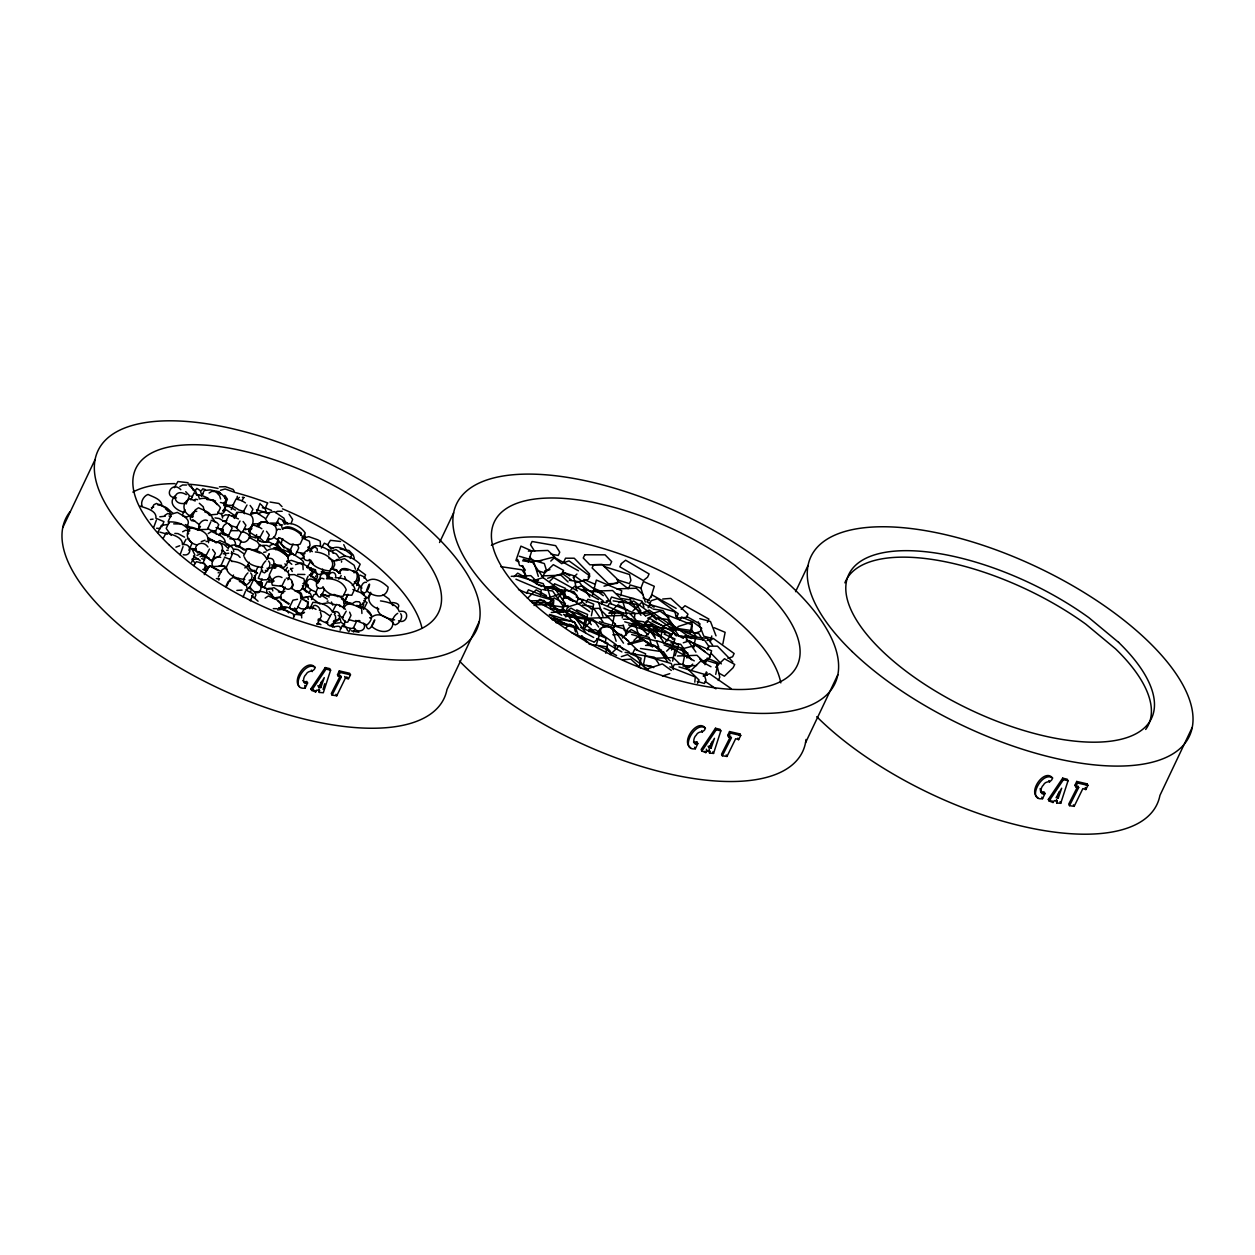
<?xml version="1.0" encoding="UTF-8"?>
<svg xmlns="http://www.w3.org/2000/svg" width="1255" height="1255" viewBox="0 0 1255 1255"><rect width="100%" height="100%" fill="white"/><g stroke="black" fill="none" stroke-linecap="round" stroke-linejoin="round"><path stroke-width="1.5" d="M196.831 494.376L195.67 491.238L189.05 485.403M193.38 490.548L191.246 485.873M220.629 498.957L219.578 495.694L215.327 491.113L210.244 489.889L204.283 490.47L201.522 496.102M266.295 512.354L265.244 509.075L260.993 504.494M305.53 537.783L304.479 534.52M345.894 549.329L343.76 544.654M354.349 558.35L353.298 555.087L349.031 550.49L340.183 549.062M273.653 537.124L276.79 539.274L280.226 538.003L290.109 544.309L297.153 544.952L300.196 544.09L305.279 532.999C300.808 526.473 292.274 521.751 284.336 524.166L282.94 520.307L278.939 518.095L275.708 525.139M249.29 535.995L247.925 534.081L242.529 531.304M249.776 535.822L248.961 534.348M291.803 564.295L287.16 560.499M297.121 613.507L295.756 611.593L290.36 608.832M302.847 586.697L302.439 585.646M316.025 579.747L314.001 577.378L309.263 575.072M1040.175 788.579L1040.693 791.811L1044.223 791.999L1045.007 793.521L1042.544 798.698C1026.151 800.925 1042.105 770.335 1052.569 778.037C1051.11 783.653 1045.901 779.888 1043.344 785.128C1040.426 787.309 1039.344 796.141 1045.007 793.521M262.091 578.822L260.522 582.697L262.515 586.493M237.352 496.274L236.897 498.266M553.392 605.145L553.847 599.953L528.402 589.819L526.865 593.066M634.434 618.511L634.889 613.318L609.444 603.184L607.906 606.432M691.772 630.136L692.242 624.943L666.782 614.809M694.815 682.171L695.286 676.963L669.825 666.844M306.753 592.313L302.204 588.14M337.893 596.831L337.156 595.309M255.016 572.719L254.09 570.178M292.227 571.527L290.815 568.327M309.593 547.792L309.373 546.458M332.857 605.192L331.446 601.992M346.019 579.763L344.607 576.563M315.836 575.872L315.648 576.845M333.203 552.137L333.014 553.11M341.658 561.158L341.47 562.13M272.884 597.882L272.304 594.76L269.15 591.638M332.167 626.637L331.885 624.159M377.41 607.389C377.112 615.891 387.921 618.699 394.619 619.845M161.879 505.42C161.362 498.957 152.89 496.964 148.027 494.439C143.776 495.851 140.168 502.125 142.207 506.236M170.335 514.44C169.817 507.977 161.346 505.985 156.467 503.459L153.879 504.745L151.667 508.84M203.969 509.734L203.232 506.753L199.325 503.302M203.012 557.126L201.302 553.016L202.322 553.314M212.424 518.754C211.907 512.291 203.436 510.299 198.557 507.773L195.294 509.907L191.952 517.358M225.32 542.442C224.802 535.979 216.331 533.987 211.452 531.461L208.189 533.595M225.712 555.636L224.974 552.639L222.7 550.38M233.759 551.463C233.242 544.999 224.771 543.007 219.907 540.481L216.629 542.615M238.607 579.324L238.717 578.398M247.047 588.344C246.545 581.881 238.073 579.888 233.195 577.363L229.932 579.496L226.841 585.991M255.659 581.504L253.949 577.394M282.297 606.934C281.779 600.486 273.308 598.478 268.445 595.952L265.166 598.102M189.944 496.243L185.74 491.693M217.193 504.651L212.989 500.102L206.902 499.568M283.457 552.843L279.253 548.309M222.637 518.017L221.256 513.217M302.675 598.086L301.294 593.301L297.372 590.587M540.34 594.886L541.313 589.897L515.931 579.198M563.087 599.968L565.362 588.328L554.49 583.748L552.953 586.979M583.198 628.724L585.473 617.084L574.602 612.503M585.301 626.104L587.575 614.464L576.704 609.883M592.407 595.686L596.345 580.061L621.727 590.744L620.754 595.733M591.387 615.797L593.662 604.157L582.791 599.576L581.253 602.824M605.114 643.172L606.087 638.183L580.704 627.5M605.726 653.196L607.687 643.219L596.8 638.638M612.518 624.441L614.793 612.801L603.922 608.22M622.229 617.962L623.202 612.973L597.835 602.29M639.454 666.578L641.07 658.248L630.198 653.667M643.329 665.417L645.603 653.777L634.732 649.196L633.179 652.427M660.789 637.54L663.064 625.9L652.192 621.319M672.649 661.134L674.923 649.494L664.052 644.913M683.002 663.675L685.277 652.035M690.109 633.273L692.384 621.617L681.512 617.036L679.975 620.284M686.893 658.044L687.866 653.055L662.499 642.372M693.529 648.223L695.803 636.583L684.932 632.002M704.949 664.711L707.145 658.138L718.017 662.718L715.742 674.359M710.769 640.96L711.742 635.971M722.849 643.956L725.123 632.316L714.252 627.735M235.548 544.576C235.579 537.422 225.806 535.399 220.504 533.046L218.543 534.724M301.294 597.819L300.071 593.678L291.364 588.187M327.1 577.755C327.571 571.558 319.476 572.06 319.931 579.167M335.76 576.751C336.23 570.57 328.12 571.056 328.59 578.163M282.14 585.756L284.603 589.05M309.263 559.385C312.37 566.789 321.876 570.131 329.469 570.931C339.211 560.577 324.433 552.326 315.35 551.996M314.676 570.084C315.538 575.229 322.786 577.002 322.676 569.127M272.821 590.901C273.323 588.14 268.319 587.575 266.688 589.223M281.277 599.921C281.763 597.145 276.775 596.58 275.127 598.243C270.28 594.494 262.06 589.175 254.828 592.548L254.514 591.921M308.353 599.561C308.401 594.682 301.655 599.09 300.478 596.862M340.576 628.677C339.995 623.045 332.512 629.696 331.163 624.692M190.87 499.898L194.101 492.854L198.102 495.066L199.498 498.941C207.452 496.525 215.986 501.247 220.456 507.773L217.382 514.252L209.083 514.942M269.025 581.661L268.601 577.99M281.167 607.451L280.744 603.781L277.59 600.659M296.949 613.899L296.808 610.856L294.627 607.953M308.259 607.091L307.459 602.792M245.509 529.704L245.745 528.888M285.293 522.158L283.928 518.205L274.312 511.616L269.386 512.589L266.264 518.142M279.583 548.984L279.661 547.227L276.931 543.792M288.022 558.004L288.117 556.247L285.371 552.812L277.041 547.447L275.002 547.588M310.707 576.704C315.789 571.135 307.914 566.695 303.773 564.279L303.349 561.628L301.153 559.259L292.807 553.894L287.081 555.573M311.977 597.851L310.613 593.882L303.506 588.658M355.479 569.19L354.114 565.221L344.498 558.648L338.772 560.31M215.358 522.158L212.644 518.048M284.116 548.074L281.402 543.964M364.154 594.839L362.789 592.031M323.068 689.356L324.731 683.724M709.53 753.078L709.263 749.8L709.53 753.078L713.546 753.424L720.841 730.849L720.056 729.328L715.476 728.245L701.121 749.549L701.906 751.07L705.859 752.608L707.083 750.71L706.298 749.172M1060.726 803.326L1068.036 780.767L1067.252 779.23L1062.671 778.147L1048.317 799.466L1049.102 800.988L1053.039 802.51L1054.263 800.612L1057.243 801.239L1056.71 802.98L1060.726 803.326L1059.942 801.804M319.288 692.415L319.037 689.152L319.288 692.415L323.304 692.76L330.614 670.201L329.83 668.664L325.249 667.582L310.895 688.901L311.679 690.423L315.632 691.944L316.84 690.046L319.821 690.674M528.261 562.067L531.728 550.929L520.919 546.129L515.915 560.499L519.005 561.864M596.141 645.305L599.608 634.167L588.783 629.367M640.772 588.454L643.47 581.489L654.294 586.305L650.827 597.427M671.488 650.027L674.955 638.905L664.146 634.089M675.143 655.722L678.61 644.599L667.786 639.783M327.21 621.947L327.743 624.535L330.285 626.104C333.72 623.923 337.94 617.617 334.301 614.26M321.531 681.481L320.041 686.077L320.825 687.599L318.676 687.113L317.892 685.591M320.825 687.599L324.261 677.653L318.676 687.113M710.267 746.725L708.134 746.254L708.918 747.776L711.052 748.247L710.267 746.725L711.758 742.129M711.052 748.247L714.487 738.317L708.918 747.776M1058.953 792.046L1057.463 796.643L1058.247 798.164L1056.098 797.694L1061.683 788.218L1058.247 798.164M220.472 529.704L223.484 534.034L225.837 533.955M317.342 550.521L317.139 548.608L314.785 546.945L311.585 548.89M255.502 578.853L254.404 575.512M310.707 574.304L310.785 573.111M304.777 685.418L305.122 688.132C288.744 690.36 304.683 659.769 315.146 667.472C313.687 673.088 308.479 669.323 305.922 674.562C303.004 676.743 301.922 685.575 307.585 682.955L306.8 681.434L304.51 681.936L302.894 680.649M305.122 688.132L307.585 682.955M697.811 743.603C692.164 746.239 693.246 737.407 696.164 735.226C698.706 729.986 703.93 733.751 705.388 728.12C694.925 720.433 678.971 751.023 695.348 748.78L697.811 743.603L697.027 742.082L693.513 741.909M366.005 624.739C369.08 639.673 380.218 606.808 371.527 626.182C377.755 632.426 391.874 635.265 393.144 622.731C388.015 617.931 379.214 611.624 372.421 616.691L367.103 611.122M319.162 580.783L318.88 581.834L316.903 580.704M241.352 532.449L237.87 539.477L229.759 538.74M285.214 579.261L281.732 586.305L272.366 585.191C269.809 579.386 276.853 574.131 281.998 577.551M308.087 576.202L304.887 582.995L302.879 583.591M356.64 621.147L353.439 627.939L351.431 628.535L343.368 626.606L345.407 620.943M300.792 535.399L301.388 533.124C296.431 530.002 287.819 523.351 282.657 529.077M231.83 554.004L231.626 551.541M332.089 695.097L341.25 676.994L340.466 675.472L331.304 693.576L332.089 695.097L336.748 695.788L345.439 678.029L344.654 676.508M726.974 756.451L735.681 738.693L738.63 739.65L740.732 735.461L739.948 733.94L729.547 731.555L727.759 735.383L728.543 736.92L731.477 737.658L722.331 755.761L726.974 756.451L726.19 754.93M1074.17 806.353L1082.861 788.595L1085.826 789.552L1087.912 785.379L1087.128 783.857L1076.727 781.457L1074.939 785.301L1075.723 786.822L1078.673 787.56L1069.511 805.663L1074.17 806.353L1073.386 804.832M1085.261 787.528L1085.826 789.552M266.844 593.254L266.562 588.485L259.11 584.987M303.145 569.66L302.863 564.891L300.243 563.479L291.364 560.357L286.689 561.691M320.511 545.925L320.229 541.156L317.609 539.76L308.73 536.638L304.055 537.956M328.967 554.945L328.685 550.176C323.053 546.803 311.413 541.172 310.048 552.122M343.776 603.326L343.494 598.557L338.364 595.984M361.911 613.475L361.628 608.706C356.687 606.165 346.082 599.796 343.901 608.753M208.534 542.709L208.361 541.093M203.655 555.463L204.753 557.518L209.052 557.957M345.439 678.029L348.404 678.986L350.49 674.814L349.706 673.276L339.305 670.892L337.517 674.735L338.301 676.257L341.25 676.994M339.305 670.892L340.089 672.429L338.301 676.257M729.547 731.555L730.332 733.077L728.543 736.92M1076.727 781.457L1077.512 782.995L1075.723 786.822M232.991 576.092L233.508 575.01M288.211 571.543L288.713 570.445M62.75 527.649L95.082 459.55M153.549 527.79L156.389 520.103M174.272 487.693L177.928 481.543L188.077 482.704M157.832 532.575L161.393 525.343L167.605 524.543M175.386 495.615C166.993 503.412 176.657 510.487 183.905 512.322M161.785 526.865L163.934 521.625L155.934 518.252C157.032 510.487 145.815 508.212 140.231 506.094M163.087 538.536L166.24 532.7C172.061 534.724 182.963 536.873 182.446 544.733C192.093 542.552 192.344 556.969 183.261 554.726M184.909 509.608L182.461 514.864L183.057 516.15L187.136 516.934L190.211 515.397M194.572 491.505L196.831 488.415L200.11 490.47L201.506 494.345L203.169 493.89M186.775 526.206C192.313 519.492 181.865 515.13 177.332 512.417L171.59 514.079L168.17 521.421L168.829 523.555M183.261 544.309L186.085 539.211M180.124 554.71L183.042 546.615M188.83 550.27L191.984 543.493L189.191 539.666M198.29 530.332L200.455 526.363M191.591 562.256L194.839 554.851L192.125 549.361M193.803 565.519L196.36 561.675L203.859 563.542M224.441 503.381L226.01 499.757L224.567 496.933M223.766 505.639C229.634 499.976 222.731 494.799 218.292 491.803L211.86 491.38L209.099 492.98M225.022 504.369L227.437 499.208L224.865 495.427M204.863 557.518L203.247 562.789L208.11 567.652M231.265 509.561L233.571 504.683M204.11 569.833L205.428 565.236M204.408 570.366L205.946 567.135M204.298 574.633L207.389 568.154L210.652 566.005L221.492 571.731M205.585 572.531L209.475 565.738L218.292 570.664M234.167 517.233L236.991 512.134M245.447 502.91L242.058 500.792L243.58 497.545M234.277 518.425L238.042 512.291L242.999 512.448L250.561 515.021C256.161 519.429 251.706 531.618 244.301 529.092M227.798 537.093L232.144 527.994L229.336 524.182M218.401 576.971L222.151 569.629L224.755 568.342L227.39 569.425M250.514 514.409L252.914 509.248L250.106 505.436M229.273 561.048L226.182 567.527C227.594 575.872 237.493 578.853 244.819 579.371M229.806 560.154L232.128 554.569M241.242 541.031L239.532 545.36L240.38 547.698M225.774 586.556L228.081 581.692L230.434 580.924M265.056 508.463L267.362 503.6M257.134 526.739L258.671 523.492L261.197 522.127M243.627 555.887L247.141 549.078C254.467 549.329 263.346 551.682 266.719 558.899C277.12 555.149 275.52 570.162 266.97 568.248M261.84 528.763L258.452 526.661L261.432 522.143L266.389 522.3L273.951 524.857C279.551 529.265 275.096 541.47 267.692 538.928M255.11 537.846L256.647 534.599M259.22 536.528L257.73 540.136L262.044 542.019L267.754 542.144L269.574 538.662M244.803 567.935L246.953 566.601L249.196 562.318M256.6 551.259L259.675 544.78L263.911 546.537L267.017 550.757C273.825 545.69 282.626 551.996 287.74 556.796M275.394 525.939L276.931 522.692L278.375 523.084L281.418 525.516L282.328 528.763C290.266 526.363 298.815 531.069 303.286 537.595M243.094 597.035L245.415 591.45M258.106 566.491L255.785 571.354L248.851 570.852C245.886 564.311 238.105 561.832 231.469 561.158M247.125 589.426L249.98 587.058L253.071 580.563M266.891 558.616L269.213 553.753L266.703 559.589M250.31 600.8L253.369 593.976L245.729 589.881M279.081 540.983L277.386 544.529L275.755 544.843M275.755 549.768L277.402 546.129L275.473 543.948M254.389 598.368L255.926 595.121L255.016 592.58M282.861 538.819L280.555 543.697L285.905 548.043L290.909 550.208M291.066 523.586L292.635 519.429L289.058 514.126M267.927 579.167L269.464 575.92M264.272 587.199L267.095 581.802L272.555 582.132M275.567 564.075L274.014 567.323L274.782 568.091M293.074 543.98L289.921 550.757L293.905 554.992L295.537 554.679L298.768 547.902L297.357 544.701M288.964 556.012L291.27 551.149M284.995 570.852L287.458 567.354M287.834 579.763C293.356 573.064 282.924 568.703 278.39 565.974L272.649 567.652L269.229 574.978L270.892 578.367L274.155 581.112M307.381 550.898L310.063 545.141L309.405 541.25L301.953 537.768M291.678 588.642L293.246 585.018L291.803 582.195M310.063 562.303L307.036 567.589M289.685 606.996L292.98 600.172L297.513 599.294M321.374 548.027L324.308 543.18L327.916 544.921L331.022 549.141C337.815 544.074 346.615 550.38 351.745 555.181L350.192 558.428M304.651 589.615L306.502 585.614L305.122 582.43M327.571 544.858L330.442 540.325L340.591 541.485M293.482 617.538L295.019 614.291L301.561 615.076M308.981 593.176L310.534 589.928M315.585 581.128L317.499 577.002L316.84 573.111L309.389 569.629M317.264 583.324L320.511 578.853M306.44 607.593L308.416 601.992L300.745 598.682M311.522 599.576L313.828 594.713L316.888 593.85M317.892 587.622L315.57 593.129L318.848 596.862L320.511 597.035L324.355 589.913L322.943 586.712M309.797 608.816L312.887 602.322C320.229 602.573 329.092 604.926 332.465 612.142C342.333 608.565 341.784 622.355 333.312 621.633M312.432 608.942C312.699 602.337 319.162 606.181 320.025 609.726M332.826 568.876L334.74 564.75L334.081 560.875L328.967 558.302M338.928 573.174C341.109 564.217 351.714 570.57 356.655 573.127C358.569 577.363 355.683 583.104 352.231 585.473M339.321 573.331L341.376 569.566L348.106 570.209M338.787 579.088L341.235 575.574M332.387 626.888L334.693 622.025L333.877 620.55M344.701 601.71L347.964 594.258L344.89 600.737L348.561 603.294M343.399 607.64C343.29 601.396 350.004 601.631 353.33 604.486M356.687 585.599L359.322 579.983L357.942 576.798M357.251 591.544L359.589 586.383L355.024 582.493M364.044 578.147L365.582 574.9L357.816 569.143M340.074 630.245L342.38 625.382L344.529 626.104M358.899 607.216L360.546 603.561L359.307 601.82L355.855 601.584L353.157 602.886M348.843 631.845L350.38 628.598M362.209 607.938L363.746 604.706L362.491 603.028M370.664 592.313L367.841 597.866L364.374 598.588M371.276 593.505C364.938 600.078 372.296 607.404 378.853 609.052M353.471 632.018L355.024 628.771M397.474 608.393C401.898 603.749 394.133 602.18 390.807 602.635L389.019 598.98L383.089 594.792M439.532 542.521L453.635 512.824M479.316 621.398L446.984 689.497A209.444 87.521 25.4 0 1 218.872 688.368A209.444 87.521 25.4 0 1 69.809 511.977M542.991 576.39L544.529 573.159L553.298 564.672L563.542 570.398L561.001 575.449M564.013 561.44L565.55 558.193L574.241 558.224L589.646 574.021L588.109 577.269M562.883 606.84L564.421 603.592L554.161 597.866L545.407 606.353M561.832 609.695L563.37 606.447L552.655 591.027L542.74 589.552M563.919 607.075L565.472 603.828L554.757 588.407L544.843 586.932M566.24 610.275L567.778 607.028L582.446 602.29L591.372 608.753M586.305 602.557L587.858 599.31L598.604 602.447L602.98 616.456M601.506 604.016L603.059 600.784L582.21 585.693L575.935 587.732M599.968 631.171L601.506 627.924L607.797 625.884L628.63 640.976M628.614 588.203L630.167 584.956L640.913 588.093L645.29 602.102M613.789 627.343L615.327 624.111M614.024 627.531L615.577 624.284L598.996 608.314L590.619 608.612M614.479 647.847L616.017 644.599L595.184 629.524L588.909 631.563M625.759 632.677L627.296 629.43L636.065 620.958L646.309 626.669M648.145 607.734L649.682 604.502L674.782 611.812L676.649 617.805M644.176 625.116L645.713 621.884L649.949 618.511L673.433 632.238M676.727 617.005L678.28 613.773L657.432 598.698L651.157 600.721L649.619 603.969L654.075 607.2M676.571 629.775L678.108 626.543L692.776 621.805L701.702 628.269L700.164 631.5L694.658 633.289M672.79 667.77L674.327 664.523L682.704 664.24L699.035 680.022L697.498 683.269M707.365 622.307L708.902 619.076L684.995 605.726L681.23 609.365M707.24 649.4L708.777 646.152L717.468 646.184L732.873 661.997M707.459 649.823L708.997 646.576L704.416 639.956L681.292 636.536M704.228 663.409L705.765 660.161L716.605 663.581L719.79 677.229L718.252 680.477M709.075 658.985L711.601 650.765L686.218 640.066M795.576 591.685L808.016 565.503M805.522 742.787L837.854 674.688M1192.25 727.351L1159.918 795.45A209.444 87.521 25.4 0 1 1023.123 826.433A209.444 87.521 25.4 0 1 816.754 716.683M189.097 496.666L186.195 503.961M196.941 555.416L201.192 553.533M194.007 500.4L195.67 499.208L197.678 499.663M276.837 530.222L278.045 529.124L280.508 529.485M730.692 736.12L721.547 754.239L722.331 755.761M696.007 744.074L697.027 742.082M173.692 523.868L180.94 523.978M230.889 530.614L238.136 530.724M249.243 529.406L251.879 528.669M270.672 523.068L277.92 523.194M300.494 558.538L304.149 557.91M278.72 608.126L285.967 608.251M297.623 574.366L304.871 574.492M305.796 607.765L311.789 607.561M332.402 561.079L337.187 560.609M739.195 735.305L739.948 733.94M1086.375 785.222L1087.128 783.857M201.302 490.752L202.808 488.838L205.428 489.623M257.95 513.64L262.295 512.056L269.433 513.515L256.506 509.797M275.818 512.62L277.151 511.334L282.218 511.271M325.249 667.582L326.033 669.103L311.679 690.423M715.476 728.245L716.26 729.767L701.906 751.07M1062.671 778.147L1063.44 779.669L1049.102 800.988M330.285 615.468L331.524 614.166M187.999 534.144L188.721 533.202M187.952 539.085L189.05 538.536M179.857 486.579L182.618 484.979L186.556 485.042M228.724 547.29C232.944 542.019 240.693 547.196 245.149 549.737M182.65 531.775L185.426 530.285L189.066 530.677M222.81 516.276L225.571 514.801L229.21 515.178M206.04 541.611L210.464 540.183L220.017 543.07C225.618 547.494 221.162 559.683 213.758 557.142M237.917 498.643L239.391 497.372M327.367 578.398L329.39 577.206L332.638 577.928M175.92 547.149L179.732 545.737M201.255 541.627L205.067 540.215M263.691 552.326L265.997 551.965M336.136 559.73L338.442 559.369M164.546 515.585L167.809 513.436L170.46 514.519M231.187 553.518L231.924 552.624M584.344 628.582L591.968 619.484L602.384 625.021M597.584 632.159L600.847 628.269M665.385 641.948L673.009 632.849L683.426 638.387M270.013 545.439L273.559 544.027M285.073 587.073L280.822 595.45L281.293 597.662M253.086 550.176L257.134 548.921M220.425 490.313L225.116 488.979L233.995 492.101M200.11 556.749L203.153 555.322M243.784 549.957L248.459 548.623L259.958 553.157M228.975 534.771C223.202 535.76 219.499 527.131 226.229 523.712M332.199 594.525L327.853 595.764L322.111 594.18M199.953 562.679L200.878 562.397M218.103 572.829L219.013 572.562M249.321 568.813L250.231 568.546M250.231 591.215L251.141 590.948M327.163 601.286L328.073 601.004M513.954 576.767L517.703 573.143L541.627 586.477M550.788 561.095L554.537 557.471L578.461 570.805M527.414 598.368L536.167 589.881L546.427 595.607M549.768 581.206L553.518 577.567L577.441 590.917M536.167 602.902L539.917 599.278L563.84 612.613M534.065 605.522L537.815 601.898L561.738 615.232M573.174 577.677L576.923 574.053M557.706 597.945L566.46 589.474L576.72 595.184M570.9 589.85L574.649 586.226L598.572 599.561M566.036 627.798L569.786 624.174L593.709 637.509M609.193 613.24L617.962 604.753L628.222 610.463M611.656 614.354L615.405 610.714L639.328 624.049M594.195 642.215L597.945 638.591L621.868 651.925M632.928 610.934L641.682 602.463L651.941 608.173M631.03 626.559L634.779 622.919L658.702 636.254M622.37 638.026L631.124 629.539L641.383 635.265M610.181 654.655L618.935 646.168L629.194 651.878M644.395 625.037L648.145 621.398L672.068 634.732M633.869 640.489L637.618 636.85L661.542 650.184M646.09 635.736L654.859 627.249L665.103 632.959M666.609 651.172L670.358 647.533L694.282 660.867M692.744 664.115L688.979 667.754L683.865 664.899M691.96 669.511L700.729 661.04L710.973 666.75M703.177 676.053L706.942 672.413M715.679 667.221L724.449 658.734L734.708 664.46L733.155 667.691L724.402 676.178L719.272 673.323M226.779 550.333L228.222 550.114M250.718 514.315L256.444 512.652L264.789 518.001L267.676 522.378M259.173 523.335L259.973 522.645M277.026 522.3L277.826 521.609M295.537 564.593L301.263 562.915L303.773 564.279M268.178 589.332L273.919 587.654L282.25 593.019M330.316 551.29L336.042 549.627L345.658 556.216M276.633 598.337L280.32 596.815M303.71 597.976L309.452 596.313L319.978 604.047M300.855 613.805L304.541 612.283M151.353 507.789L153.706 507.02M159.809 516.793L165.315 516.197M219.578 535.32L220.425 534.803M192.486 559.495L198.008 558.883M223.233 553.816L228.755 553.22M334.285 623.374L339.807 622.778M317.186 624.206L321.468 616.205L320.433 612.126M566.711 611.467L570.947 608.095L594.431 621.821M247.91 572.876C244.803 575.684 240.505 583.12 246.67 584.814C250.106 582.649 254.326 576.343 250.671 572.97M265.778 560.922C262.672 563.73 258.373 571.166 264.538 572.86C267.974 570.68 272.194 564.374 268.539 561.016M196.47 495.113L202.133 495.552L208.079 498.11M279.285 524.935L282.516 524.888M317.97 620.707L320.119 619.766M222.763 521.343L226.81 520.652M363.621 609.365L367.088 602.62L363.762 600.565M234.199 549.094L238.026 549.659L243.815 553.706M174.853 533.406L177.943 533.595L184.532 537.14M225.774 506.33L228.865 506.502L235.438 510.063M214.997 517.907L219.092 518.488L224.676 521.656M278.343 591.858L283.505 592.909M198.839 495.411L199.671 495.145M262.358 507.773L265.668 507.914L271.613 510.471M280.869 550.067L284.163 550.192L290.125 552.749M186.022 503.145C170.398 506.628 172.766 486.516 186.336 494.658M196.313 549.062L190.038 548.357M315.946 571.402L313.64 572.876L309.075 567.668M218.935 566.162L224.833 565.958M288.352 574.806L294.25 574.602L303.851 578.759C306.047 584.046 301.671 593.615 294.988 590.964M277.7 609.977L281.7 609.397L288.085 611.342L293.199 613.915L293.937 616.691M219.39 486.846L225.476 486.705L233.054 489.419L234.12 491.019M233.148 505.42L225.837 505.169M358.161 620.629L354.49 621.194L348.764 619.609M236.866 590.415L242.042 590.101M397.71 613.35C393.976 615.185 389.521 623.013 395.184 624.88C399.341 623.892 403.467 617.303 400.706 613.711M354.004 572.813L357.11 570.68L360.185 564.201C355.071 559.401 346.27 553.094 339.462 558.161L336.356 553.941L332.12 552.169M562.271 599.043L568.123 596.705L589.63 611.546M643.313 612.409L649.164 610.071L670.672 624.912M647.643 618.197L653.494 615.86L675.002 630.7M703.694 676.053L709.561 673.715L731.053 688.556M290.407 568.892L292.901 568.217M157.879 504.996L159.369 504.432L166.648 507.789L173.096 513.483M267.393 579.7L262.609 579.904L258.263 578.273L261.26 571.041L262.577 570.382M281.904 592.187L284.963 591.309M279.049 608.016C289.011 602.886 295.317 615.138 303.726 613.099M322.284 603.733L328.779 602.792L335.964 604.973M562.773 562.946L569.048 560.907L589.881 575.982L588.344 579.23L582.069 581.253L574.617 575.872M536.732 579.622L543.023 577.598L563.856 592.674M547.666 578.273L562.334 573.535L571.26 579.998M545.643 588.156L551.933 586.116L572.766 601.208M576.218 582.618L582.493 580.579L603.326 595.67M546.647 598.384L561.299 593.646L570.241 600.11M564.938 606.479L568.076 605.459M558.804 612.942L565.095 610.918L585.928 625.994M565.456 616.864L571.731 614.825L592.564 629.916M618.637 602.714L624.912 600.674L645.745 615.75M627.437 603.012L633.712 600.988L654.561 616.064M645.368 615.844L660.036 611.107L668.962 617.57M640.599 627.814L646.89 625.774L667.723 640.866M664.319 625.508L670.609 623.484L691.442 638.56M627.908 643.721L642.576 638.983L651.502 645.447M621.319 656.632L627.594 654.592L648.427 669.684M683.3 642.795L689.575 640.756L710.408 655.832L708.871 659.079L702.596 661.103L699.615 658.953M707.02 640.489L713.295 638.466L734.144 653.541L732.591 656.789L727.884 658.31M647.737 668.68L662.389 663.942L671.315 670.405M662.452 676.021L669.778 673.653M189.85 530.787L189.223 530.991C185.316 524.151 176.735 521.562 169.284 521.923L166.193 528.402L171.213 535.399M328.214 550.223L330.002 550.349M369.613 617.774L371.402 617.899M260.554 582.069L257.102 582.728M537.626 561.22L553.251 557.189L561.879 563.746M544.717 571.009L549.925 569.676M604 586.179L619.609 582.163L628.237 588.705M628.316 644.474L643.925 640.442L652.553 647M680.853 649.18L696.478 645.164L705.106 651.706M150.443 519.492L153.063 519.131M247 504.981L243.407 511.695L244.537 513.703M240.019 520.998L236.364 527.979L241.18 532.402L242.748 532.057L245.917 525.265L243.109 521.452M263.409 530.834L259.769 537.815L264.57 542.254L266.138 541.893L269.307 535.116L266.515 531.289M209.475 549.047L205.836 556.028L210.636 560.467L212.221 560.107L215.374 553.33L212.581 549.517M262.562 545.345L266.86 545.439L270.186 547.055M281.544 565.425L273.496 564.609M358.93 606.196L363.417 603.781L366.491 597.302L360.734 592.705L352.906 589.505M222.872 510.44L226.575 509.969L236.191 516.558M260.711 522.3L264.899 521.656L267.409 523.021M273.527 524.794L276.869 525.516M219.594 543.023L223.766 544.215L228.379 548.498M222.982 511.334L226.669 504.745L223.986 502.486M304.981 553.612L296.525 552.169M329.657 573.221L321.202 571.778M202.792 569.394L207.671 569.66M186.336 503.098L185.003 502.737M228.912 546.192L231.767 546.051M336.701 619.719L340.152 619.044L341.062 622.307L344.827 624.974M273.308 608.628L277.292 608.706M236.128 546.537L239.846 546.756M257.275 583.622L261.087 583.559M273.653 598.117L275.331 597.976M662.718 599.011L670.766 598.4L687.991 614.15L686.454 617.382L678.422 617.993L675.551 615.374M551.29 612.503L570.052 611.075L577.426 617.821M632.332 625.869L651.094 624.441L658.483 631.187M622.794 659.754L630.841 659.142L640.897 668.335M305.671 609.208L300.996 608.691L297.812 606.918M262.358 521.97L264.413 521.829M160.42 528.575L156.593 528.261M281.7 542.866L279.379 542.427L277.747 540.199M356.498 583.857L358.02 583.795M528.371 551.118L547.917 550.443L554.914 557.204M541.642 560.86L533.83 561.126L529.626 557.063M511.24 576.327L530.802 575.653L537.799 582.414M541.533 575.904L561.079 575.229L568.091 581.991M616.754 588.893L636.301 588.218L643.313 594.995M593.035 591.199L612.581 590.525L619.593 597.286M530.285 600.91L543.964 600.439L550.961 607.216M630.041 598.635L633.948 598.51M606.322 600.941L610.228 600.8M534.959 604.894L550.6 604.361L557.596 611.122M629.932 613.695L649.478 613.02L656.475 619.782M606.196 615.985L625.759 615.311L632.755 622.072M589.019 618.197L608.565 617.523M623.359 619.295L631.736 618.997L648.082 634.795M613.617 625.931L623.39 625.586M612.832 634.748L621.209 634.45L637.54 650.247M645.572 645.431L653.949 645.148L670.28 660.93M677.418 655.989L696.964 655.314L703.961 662.075M653.682 658.279L673.245 657.604L680.241 664.366M682.877 665.997L696.556 665.527M196.753 511.318C192.533 510.456 188.015 518.033 191.466 520.637L194.776 521.06M216.346 578.586L219.499 578.743M270.013 502.031L278.861 503.475L282.03 506.644M335.132 577.755C342.897 577.441 352.153 580.861 354.883 588.768L351.808 595.247L343.745 594.666M326.473 578.743C334.238 578.43 343.494 581.865 346.223 589.756L343.148 596.25C335.665 596.894 327.194 594.195 323.1 587.544C312.464 592.627 315.899 574.508 323.978 578.932M336.607 569.833L334.238 569.331M531.947 602.635L550.396 602.698L557 609.475M609.099 613.052L629.398 613.115L635.987 619.892M351.227 630.794L358.961 632.253M159.824 532.136L167.386 534.175M346.223 611.169L342.144 618.197L345.486 622.292L347.761 622.135L350.992 615.342L349.596 612.142M243.925 511.46L238.936 509.954L232.552 505.969L236.097 498.972L242.058 500.792M236.928 527.477L231.955 525.971L225.571 522.002L229.1 514.989L238.45 518.927M223.155 530.206L216.017 527.555M260.318 537.313L255.345 535.822L248.961 531.838L252.49 524.825L258.452 526.661M206.4 555.541L192.423 549.298M188.109 527.414L191.748 527.79M247.423 565.738L249.18 565.801M257.118 582.289L262.483 583.073M318.864 620.299L320.605 620.362M360.107 575.119L364.327 576.892L367.433 581.112C374.241 576.045 383.042 582.351 388.156 587.152C386.885 599.67 372.782 596.847 366.554 590.587C372.594 572.939 368.797 597.851 361.565 591.968C359.652 588.799 362.35 581.159 366.413 582.32M316.778 623.845L319.774 624.331M222.888 534.536L225.084 534.708M192.517 528.167L195.827 529.108M336.811 570.272L333.689 569.817M262.687 567.401C255.644 566.884 246.921 564.326 244.27 557M272.915 598.368L275.049 598.651M297.137 613.836L300.478 614.37M207.404 520.511C202.463 518.017 196 526.174 199.922 529.657L207.452 529.359L210.793 521.86M220.707 557.393C215.75 554.898 209.287 563.056 213.209 566.538L220.739 566.24L224.08 558.742M319.288 610.118L324.323 611.969L330.238 616.174L326.52 623.076L318.362 619.39M684.963 635.736L707.553 638.45L712.605 645.117M251.282 513.075L256.522 512.589L260.099 503.381M250.796 536.622L257.73 537.987M380.5 600.91C387.497 601.898 396.878 604 399.263 611.64C410.777 608.502 407.561 624.959 398.51 620.786M265.338 570.398L267.707 570.79M350.49 674.814L340.089 672.429M740.732 735.461L730.332 733.077M1087.912 785.379L1077.512 782.995M522.629 560.797L532.544 562.271L543.258 577.692M500.729 566.633L521.923 569.786L526.52 576.39M569.252 580.265L579.151 581.724L589.866 597.16M533.469 579.716L538.411 580.453M580.704 589.426L603.812 592.862L608.408 599.482L606.871 602.714L601.098 601.851M620.331 598.368L630.245 599.843L640.96 615.264M550.851 588.266L573.974 591.701L578.555 598.306L577.018 601.553L573.174 600.988M613.162 600.878L636.269 604.314L640.866 610.918M653.071 609.052L662.985 610.526L673.7 625.963M578.43 598.933L583.371 599.67M582.414 605.051L592.329 606.526L603.043 621.947M657.636 618.04L667.55 619.515L678.265 634.936M552.122 605.475L562.036 606.949L572.751 622.37M633.916 620.346L643.815 621.805L654.545 637.242M549.831 608.377L572.939 611.812L577.535 618.417M669.088 627.218L692.211 630.653L696.792 637.258M642.544 624.504L652.443 625.978L663.173 641.399M648.553 625.837L671.676 629.273L676.257 635.893M563.589 614.636L586.697 618.072L591.293 624.692M564.954 615.687L574.853 617.162L585.583 632.583M570.962 617.021L594.086 620.456L598.666 627.061M645.368 629.508L668.476 632.944L673.072 639.548M675.284 635.203L685.199 636.662L695.913 652.098M550.976 618.276L574.084 621.711L578.681 628.331M602.871 626.245L612.785 627.72L623.5 643.14M670.813 642.842L680.712 644.301L691.427 659.738M647.078 645.133L656.993 646.607L667.707 662.028M640.505 648.49L663.613 651.925L668.209 658.53M613.695 645.164L620.299 646.137M589.16 644.207L606.494 646.78L611.091 653.4M625.084 652.38L634.983 653.855L645.713 669.276M631.092 653.714L654.216 657.149L658.797 663.769M643.784 665.009L651.486 666.154M311.648 573.833L312.62 574.084M242.356 497.215L244.333 497.529M550.976 554.161L558.24 555.447L559.777 552.2L555.667 545.658L532.073 541.501L530.536 544.748L534.646 551.29M675.3 629.477L698.878 633.634L703.004 640.16M275.802 567.872L273.496 567.37M339.007 619.044L340.121 619.264M315.585 569.817L313.326 569.127M316.495 592.219L311.491 590.054L306.142 585.709C306.863 575.37 313.436 579.23 317.954 583.026M343.133 617.648L338.128 615.483M234.999 545.439L240.552 547.196L242.999 549.486M315.648 570.68L307.883 566.868M320.966 619.892L318.299 619.217M306.942 566.915L308.338 567.307M707.083 750.71L710.048 751.337M258.797 523.884L252.961 523.79L250.012 531.383M221.445 529.469L220.002 529.077M226.575 567.84L221.006 565.221M1074.939 785.301L1075.77 785.489M727.759 735.383L728.575 735.571M337.517 674.735L338.348 674.923M313.17 563.903L310.707 560.185C298.251 563.385 303.569 545.407 312.354 551.62M249.102 580.202L253.463 579.59L256.82 572.782L250.78 569.252L247.659 565.566M1063.44 779.669L1068.036 780.767M716.26 729.767L720.841 730.849M326.033 669.103L330.614 670.201M322.111 594.039L329.234 596.956M354.287 581.834C361.942 581.52 359.652 570.57 352.498 570.79M699.819 618.637L710.471 621.492L716.009 635.83M712.699 638.607L703.82 636.222L698.266 621.884M631.642 634.528L656.506 641.164L658.875 647.313M555.918 622.59L575.465 627.798L577.833 633.948M211.091 520.292L216.691 522.425L218.762 524.716L215.672 531.21L210.715 530.269L207.703 528.355M169.001 515.978L171.088 516.589M232.426 553L238.026 555.134L240.097 557.424M224.378 557.173L229.979 559.306L232.049 561.597M201.679 558.679L204.753 559.636M280.979 608.487L286.564 610.62L288.634 612.911M273.339 581.708L267.943 578.822M519.241 556.232L544.325 563.542L546.207 569.55L544.67 572.798L537.501 570.711M523.178 559.228L533.94 562.366L538.317 576.374M523.147 566.523L519.57 565.487L517.688 559.479M616.942 593.803L642.027 601.114L643.909 607.122M518.205 576.343L543.305 583.653L545.188 589.662M536.356 584.03L564.436 592.297L566.319 598.306M526.347 592.533L551.431 599.843L553.314 605.836M624.739 621.805L635.501 624.943L639.862 638.952M599.482 621.68L624.566 628.99M624.049 630.104L649.133 637.414L651.016 643.423M601.019 624.111L611.781 627.233L616.142 641.258M656.789 640.787L681.889 648.098L683.755 654.106M552.137 619.703L573.645 625.978L575.527 631.971M646.247 656.24L671.347 663.55L673.229 669.558M678.986 666.923L704.086 674.233L705.969 680.241L704.432 683.489L697.247 681.402M646.592 665.479L653.761 667.582M333.893 594.399L336.026 595.058M260.13 541.25L258.185 539.603M273.48 547.933C282.814 549.91 295.098 557.487 283.897 567.464L278.83 565.911M356.624 605.381C365.958 607.357 378.241 614.919 367.025 624.912L355.698 620.441M604.283 566.57L629.555 574.539L630.92 580.39L629.383 583.622L616.738 579.653M562.538 572.202L573.378 575.621L576.563 589.27M628.598 624.865L653.871 632.818L655.236 638.67M549.596 614.448L574.868 622.402L576.233 628.253M176.453 497.874C162.523 497.686 171.841 480.069 180.83 489.701M237.587 539.023L239.705 539.728M231.5 515.774L234.026 516.636M265.229 587.999L263.126 586.995M346.207 676.978L347.619 677.465M223.013 529.877L221.006 528.998M322.661 571.558L328.606 574.319M204.738 511.883L206.636 512.62M226.073 544.592L227.986 545.313M315.774 581.442L316.762 581.802M239.36 581.473L240.348 581.834M192.501 515.648L191.184 515.115M278.39 542.003L280.493 542.772M213.005 500.055L215.562 501.059M316.025 609.397C309.201 604.596 300.227 608.738 301.718 617.899M1037.822 797.631C1027.594 791.576 1044.803 767.825 1052.569 778.037M328.481 546.27L333.359 548.482M690.642 747.729C680.398 741.674 697.623 717.923 705.388 728.12M1048.317 799.466L1050.953 800.47M310.895 688.901L313.53 689.905M303.082 536.528L305.42 537.438M283.928 587.34L280.351 585.536M253.651 579.151L258.075 582.006L261.197 586.352C260.444 597.16 252.961 592.031 249.98 587.058M673.872 626.873L677.512 628.316M185.332 524.559L191.278 527.775M286.391 578.131C296.619 577.818 292.697 594.101 284.634 587.826M196.564 529.249L199.31 530.347M249.384 537.532L257.181 541.642L260.381 546.051M583.81 579.465L594.682 584.046M593.835 588.297L602.29 591.858M518.503 589.568L526.959 593.144M659.989 650.592L663.362 652.02M571.496 632.567L593.474 641.823M599.059 646.168L609.93 650.749M320.668 594.666L327.351 599.106M193.458 556.043L200.141 560.499M358.899 620.441L359.934 620.896M283.002 600.235L288.681 604.188M643.109 597.929L649.29 600.674M196.721 544.905C188.172 542.991 183.261 533.752 191.576 527.178C197.38 529.202 208.299 531.351 207.781 539.211L213.193 540.56L215.986 542.819M308.322 585.144L305.012 582.697M195.2 500.965L190.117 498.753C179.951 502.784 183.403 515.24 193.16 516.778M241.274 582.195L244.945 585.285M274.421 564.028L276.524 565.017M258.295 583.952L264.946 588.203M282.516 599.404L284.289 600.235M326.033 621.727L327.806 622.543M219.17 528.732L217.382 527.806M309.577 574.884L313.954 578.147M200.471 552.514L198.761 551.62M289.168 603.639L283.363 600.063M208.487 537.846L214.244 541.36M196.894 529.61L198.008 530.19M207.483 513.013L210.307 515.695M165.393 508.699L168.217 511.381M228.834 545.721L230.23 546.521M259.173 584.783L261.997 587.466M282.752 520.637L288.038 523.915M341.36 598.855L348.074 602.902M676.163 608.377L652.239 595.043L646.952 601.914L650.372 603.828M686.532 616.425L700.196 624.033M562.915 571.966L569.754 575.778M576.186 596.909L583.026 600.721M549.345 614.683L559.589 620.394M555.981 618.59L566.225 624.315M606.338 649.808L616.582 655.518M220.425 502.502C229.492 503.177 224.535 518.911 217.695 512.103M191.184 496.102L192.203 496.666M199.137 524.559L192.737 519.57M212.44 561.44L206.04 556.451M307.71 547.164L311.648 549.925M310.581 567.652L311.522 568.217M304.683 600.298L306.502 601.647M251.628 595.545L258.075 601.223M221.539 550.286L223.139 551.51M259.33 582.147L262.311 584.265M218.072 491.348L220.268 492.839M216.629 491.082L220.472 494.062M207.922 546.992C202.243 538.583 190.462 546.49 198.008 553.11M361.926 588.077L357.455 582.995M279.002 547.149L283.865 551.008L285.465 554.161M318.943 623.343L320.935 624.708M705.232 681.418L715.977 688.838M565.33 605.459L568.405 607.577M284.963 521.484L287.426 523.335M258.656 513.499L259.565 514.126M304.212 556.326L300.604 553.377M255.973 571.904L257.604 573.206M284.869 563.872L286.72 565.44M247.659 565.064L249.51 566.633M248.568 587.466L250.42 589.034M299.176 686.595C291.882 678.908 307.412 657.824 315.146 667.472M335.289 613.444L332.779 611.138L336.199 604.439L339.697 605.208L345.486 609.271M261.871 583.073L260.146 581.536M192.046 559.102L195.184 563.448M308.306 586.195L306.22 584.046M340.513 573.676L334.724 569.629L331.226 568.86L327.806 575.559L329.422 577.112M338.442 572.358L335.995 569.786M289.623 551.792L287.175 549.219M619.452 645.886L623.547 649.823M581.536 636.191L588.344 642.764M345.815 627.029L347.808 630.826M363.762 623.233C367.464 630.967 356.985 633.618 353.565 627.641M711.083 653.353L721.343 663.895M271.739 564.734L273.998 567.997M392.25 604.706L392.972 605.6M346.647 602.133L347.51 603.153M332.057 624.472L334.112 626.998M314.581 578.853L316.401 581.802M307.036 566.727L307.726 568.013M204.236 563.385L205.13 564.672M278.767 537.611L275.927 545.407L268.162 541.611M581.834 635.658L586.116 641.823M522.158 565.581L525.374 570.209M248.286 529.359C253.761 536.685 244.254 547.87 238.277 538.928M339.383 605.334L340.042 606.589M218.323 578.994L218.935 580.139M215.185 530.536L216.456 534.348M1078.673 787.56L1077.888 786.038L1068.727 804.141L1069.511 805.663M1048.835 780.673L1049.619 782.194M1057.243 801.239L1056.459 799.717L1056.71 802.98M1052.27 800.988L1053.039 802.51M1043.109 792.501L1043.893 794.023M1041.76 797.176L1042.544 798.698M737.846 738.128L738.63 739.65M712.762 751.902L713.546 753.424M701.639 730.771L702.423 732.293M705.075 751.086L705.859 752.608M695.929 742.599L696.713 744.121M694.58 747.258L695.348 748.78M335.964 694.266L336.748 695.788M311.413 670.107L312.197 671.629M314.848 690.423L315.632 691.944M305.687 681.936L306.471 683.457M300.886 600.423L297.153 608.644L291.207 609.13L289.638 607.389M626.7 614.166L622.323 600.157L611.577 597.019L610.04 600.267L611.122 603.765M623.202 625.053L626.449 634.999M600.031 629.1L602.212 636.112M547.102 587.152L551.478 601.176M522.739 565.974L526.018 576.484M706.22 671.943L707.02 675.363M806.024 739.462A209.444 87.521 25.4 0 1 669.872 774.021A209.444 87.521 25.4 0 1 459.44 661.04M491.38 545.376A167.59 70.029 25.4 0 1 657.385 569.456A167.59 70.029 25.4 0 1 780.814 682.893M844.882 582.838A167.59 70.029 25.4 0 1 1085.857 624.19L1115.507 648.819A167.59 70.029 25.4 0 1 1145.69 729.453M132.842 492.086A167.59 70.029 25.4 0 1 174.994 483.63M187.983 484.132A167.59 70.029 25.4 0 1 218.041 488.446M234.748 492.399A167.59 70.029 25.4 0 1 267.864 503.02M282.501 508.84A167.59 70.029 25.4 0 1 421.868 627.641M584.783 554.773L583.246 558.004L589.834 564.781L610.134 564.844L611.671 561.613L605.083 554.836L584.783 554.773M593.646 564.687L592.109 567.935L608.44 583.732L616.817 583.434L618.37 580.202L602.024 564.405L593.646 564.687M621.398 563.589L619.86 566.836L643.329 580.563L647.564 577.19L649.102 573.959L625.633 560.232L621.398 563.589M1118.582 642.34L1088.932 617.711A167.59 70.029 25.4 0 0 848.192 575.763A167.59 70.029 25.4 0 0 1039.767 734.865A167.59 70.029 25.4 0 0 1118.582 642.34M764.201 589.662L734.552 565.048A167.59 70.029 25.4 0 0 493.795 523.1A167.59 70.029 25.4 0 0 685.371 682.187A167.59 70.029 25.4 0 0 764.201 589.662M497.717 598.87A209.444 87.521 25.4 0 0 826.857 694.737A209.444 87.521 25.4 0 0 612.66 487.662A209.444 87.521 25.4 0 0 497.717 598.87M852.114 651.533A209.444 87.521 25.4 0 0 1181.253 747.415A209.444 87.521 25.4 0 0 967.056 540.325A209.444 87.521 25.4 0 0 852.114 651.533M139.18 545.58A209.444 87.521 25.4 0 0 468.319 641.462A209.444 87.521 25.4 0 0 254.122 434.371A209.444 87.521 25.4 0 0 139.18 545.58M168.75 544.56A167.59 70.029 25.4 0 0 432.128 621.272A167.59 70.029 25.4 0 0 260.726 455.565A167.59 70.029 25.4 0 0 168.75 544.56"/></g></svg>
